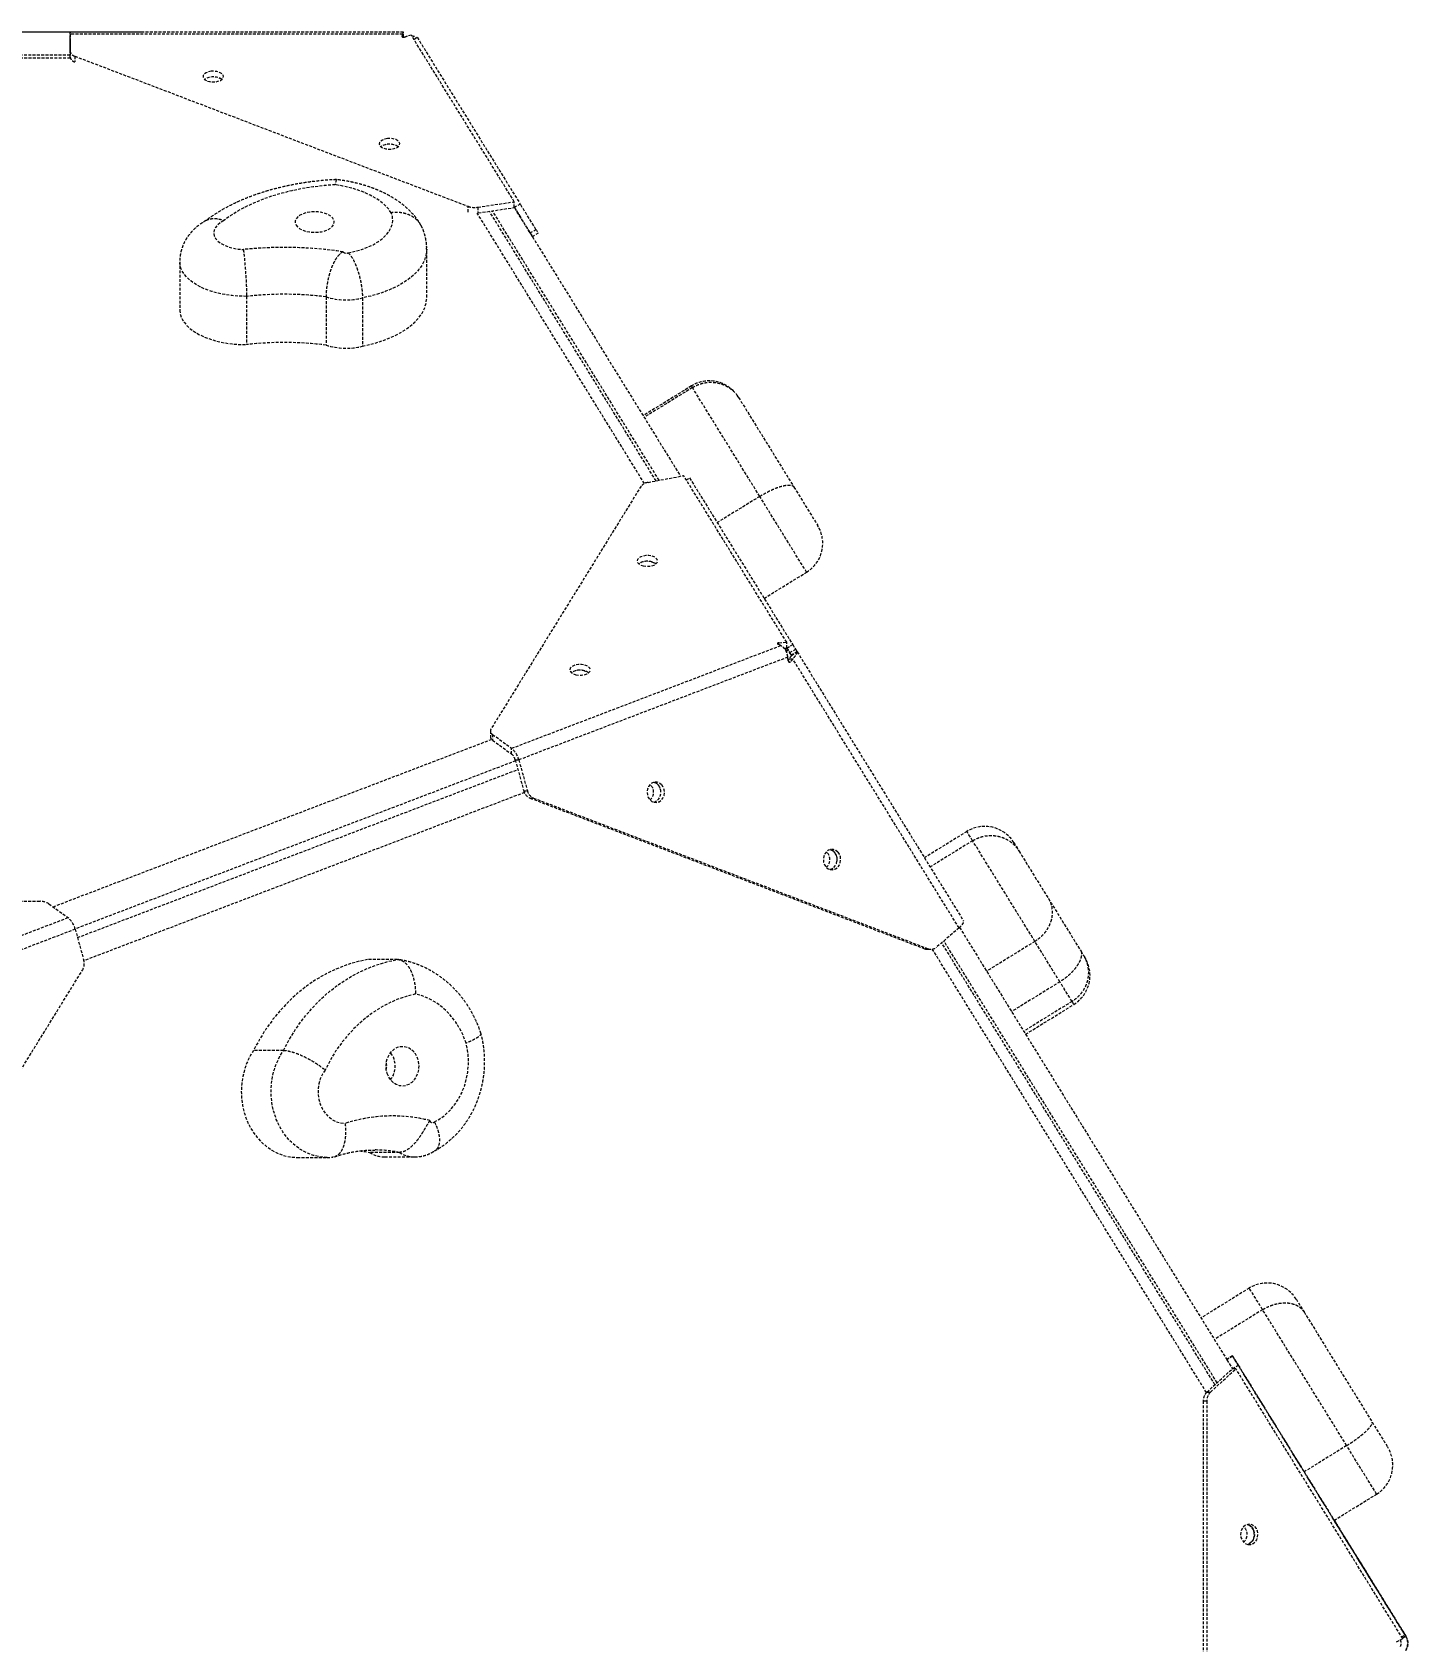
# Model space of a CAD drawing. Header units: millimetres. Extents: x -3160 to 2441, y -2789 to 2239.
# Drawn here: x 248 to 854, y 40 to 750 of the extents above; entities that cross this region are included whole.
import ezdxf

# ---------------------------------------------------------------- set-up
doc = ezdxf.new("R2010")
doc.units = ezdxf.units.MM
doc.linetypes.add('HIDDEN', pattern=[1.905, 1.27, -0.635])
doc.layers.add('DIKOM_ОБЪЕКТ', color=7, linetype='Continuous')
doc.layers.add('DIKOM_РАЗМЕР_ОБЪЕКТА', color=7, linetype='Continuous')
doc.styles.add('style1', font='arialbd.ttf', dxfattribs={"width": 0.8})
doc.dimstyles.new('1-50', dxfattribs={"dimtxt": 300, "dimasz": 200, "dimexe": 100, "dimexo": 0, "dimgap": 100, "dimtad": 1, "dimtxsty": 'style1', "dimcen": 200, "dimclrd": 7, "dimclre": 7, "dimclrt": 7, "dimadec": 1, "dimazin": 2, "dimtfac": 1, "dimtmove": 0, "dimatfit": 2, "dimfxl": 0, "dimlwd": 25, "dimlwe": 18, "dimarcsym": 0})

# ---------------------------------------------------------------- blocks, each defined once
blk = doc.blocks.new('*D0')
at = {"layer": 'Defpoints', "color": 0, "transparency": 16777216}
for p in [(295.78, 749.54), (-958.64, -670.94), (304.91, -670.94)]:
    blk.add_point(p, dxfattribs=at)
at = {"layer": 'DIKOM_РАЗМЕР_ОБЪЕКТА', "color": 7, "lineweight": 18, "transparency": 16777216}
for p, q in [((295.78, 749.54), (-1058.64, 749.54)), ((304.91, -670.94), (-1058.64, -670.94))]:
    blk.add_line(p, q, dxfattribs=at)
at = {"layer": 'DIKOM_РАЗМЕР_ОБЪЕКТА', "color": 7, "lineweight": 25, "transparency": 16777216}
blk.add_line((-958.64, 549.54), (-958.64, -470.94), dxfattribs=at)
at = {"layer": 'DIKOM_РАЗМЕР_ОБЪЕКТА', "color": 7, "transparency": 16777216}
for points in [[(-991.97, 549.54), (-925.3, 549.54), (-958.64, 749.54)], [(-991.97, -470.94), (-925.3, -470.94), (-958.64, -670.94)]]:
    blk.add_solid(points, dxfattribs=at)
at = {"layer": 'DIKOM_РАЗМЕР_ОБЪЕКТА', "color": 7, "transparency": 16777216, "insert": (-1211.81, 39.3), "char_height": 300, "attachment_point": 5, "rotation": 90, "style": 'style1'}
blk.add_mtext('{\\fArial|b0|i0|c204|p34;1420}', dxfattribs=at)

msp = doc.modelspace()

# ---------------------------------------------------------------- linework, layer by layer
at = {"layer": 'DIKOM_ОБЪЕКТ', "color": 7, "linetype": 'HIDDEN', "lineweight": 15}
for p, q in [((411.227, 749.533), (264.343, 749.536)), ((410.898, 748.637), (264.343, 748.639)), ((264.343, 741.099), (264.343, 748.639)), ((264.343, 748.639), (264.343, 746.087)), ((264.343, 748.639), (264.343, 746.087)), ((264.343, 748.639), (264.343, 741.1)), ((264.343, 738.547), (264.343, 746.087)), ((264.343, 746.087), (264.343, 739.45)), ((264.343, 746.087), (264.343, 746.087)), ((410.581, 747.805), (410.898, 748.637)), ((410.581, 747.61), (410.581, 747.805)), ((410.898, 747.384), (410.898, 748.637)), ((411.203, 747.342), (411.203, 749.533)), ((411.631, 747.404), (413.038, 747.82)), ((411.631, 747.404), (411.631, 747.404)), ((414.634, 748.292), (411.632, 747.404)), ((460.051, 674.791), (414.634, 748.292)), ((415.812, 746.386), (417.267, 747.286)), ((417.267, 747.286), (462.684, 673.785)), ((264.414, 738.106), (22.642, 738.106)), ((264.343, 739.45), (22.713, 739.45)), ((264.343, 741.1), (264.343, 739.45)), ((264.343, 738.547), (264.343, 741.099)), ((266.404, 738.972), (439.696, 672.769)), ((266.404, 738.972), (266.404, 736.42)), ((444.015, 672.369), (460.051, 674.791)), ((460.051, 672.239), (460.051, 674.791)), ((439.695, 670.228), (439.696, 672.769)), ((517.399, 550.565), (443.715, 669.788)), ((444.015, 672.369), (444.015, 669.824)), ((444.195, 669.844), (460.051, 672.239)), ((522.524, 551.735), (449.073, 670.581)), ((523.85, 551.988), (450.429, 670.786)), ((460.051, 672.339), (460.132, 672.208)), ((460.051, 672.337), (533.313, 553.796)), ((462.684, 673.785), (460.132, 672.208)), ((467.045, 661.019), (460.132, 672.208)), ((460.87, 671.014), (460.832, 671.073)), ((469.598, 662.596), (462.684, 673.785)), ((467.045, 661.019), (469.598, 662.596)), ((470.609, 660.96), (468.057, 659.383)), ((421.476, 632.676), (421.476, 653.942)), ((312.64, 648.322), (312.64, 627.056)), ((342.074, 633.074), (342.074, 611.808)), ((377.11, 632.853), (377.11, 611.586)), ((393.151, 632.362), (393.151, 611.096)), ((538.108, 593.589), (516.842, 580.446)), ((538.549, 592.876), (517.283, 579.733)), ((558.754, 588.716), (558.234, 589.502)), ((518.988, 551.06), (534.67, 554.055)), ((580.092, 480.575), (534.67, 554.055)), ((515.941, 549.401), (449.75, 442.313)), ((535.848, 552.15), (537.303, 553.049)), ((537.303, 553.049), (582.725, 479.569)), ((568.206, 544.89), (549.495, 533.326)), ((570.138, 499.931), (588.846, 511.494)), ((458.889, 433.857), (577.456, 479.141)), ((577.456, 479.141), (576.269, 479.716)), ((576.67, 480.366), (580.092, 480.575)), ((576.67, 479.522), (576.67, 480.366)), ((578.907, 477.95), (580.092, 478.023)), ((580.092, 478.023), (580.092, 480.575)), ((580.092, 478.123), (580.173, 477.992)), ((580.092, 478.105), (581.899, 475.182)), ((580.173, 477.992), (582.725, 479.569)), ((580.173, 477.992), (581.4, 476.007)), ((581.4, 476.007), (583.952, 477.584)), ((582.05, 474.956), (584.602, 476.533)), ((582.148, 474.797), (584.7, 476.374)), ((582.725, 479.569), (583.952, 477.584)), ((584.602, 476.533), (584.599, 476.536)), ((584.602, 476.533), (584.7, 476.374)), ((584.7, 476.374), (657.971, 357.803)), ((580.61, 474.037), (462.044, 428.753)), ((580.769, 472.434), (580.61, 474.037)), ((581.173, 473.22), (580.745, 472.674)), ((580.893, 472.033), (581.82, 472.033)), ((581.173, 473.22), (582.75, 473.22)), ((582.75, 473.22), (581.82, 472.033)), ((582.05, 474.956), (582.148, 474.797)), ((656.022, 354.649), (582.75, 473.22)), ((449.505, 441.5), (449.505, 438.948)), ((450.46, 439.956), (458.889, 433.857)), ((450.46, 439.956), (450.46, 437.403)), ((256.807, 363.979), (450.025, 437.782)), ((450.46, 437.403), (458.889, 431.305)), ((458.889, 431.305), (458.889, 433.857)), ((460.588, 428.313), (266.545, 354.195)), ((460.466, 428.753), (462.044, 428.753)), ((460.466, 428.753), (464.236, 415.114)), ((462.044, 428.753), (465.813, 415.114)), ((267.597, 350.391), (461.64, 424.508)), ((464.515, 414.336), (270.408, 340.194)), ((464.236, 415.114), (465.813, 415.114)), ((468.544, 411.904), (466.966, 411.904)), ((466.966, 411.904), (640.761, 345.511)), ((468.544, 411.904), (642.338, 345.511)), ((659.496, 397.18), (640.784, 385.616)), ((662.022, 393.093), (643.31, 381.528)), ((599.849, 380.593), (599.275, 380.394)), ((250.946, 366.376), (36.746, 366.381)), ((254.991, 365.293), (263.42, 359.194)), ((144.852, 313.915), (263.42, 359.194)), ((656.263, 354.859), (774.016, 164.33)), ((266.575, 354.09), (148.007, 308.811)), ((266.575, 354.09), (270.343, 340.451)), ((656.022, 354.649), (646.152, 346.221)), ((768.788, 153.272), (648.369, 348.114)), ((769.734, 154.14), (649.339, 348.942)), ((689.451, 348.712), (668.185, 335.569)), ((408.577, 340.751), (395.434, 340.751)), ((640.761, 345.511), (642.338, 345.511)), ((642.075, 345.266), (643.653, 345.266)), ((765.059, 149.841), (644.25, 345.315)), ((162.32, 162.176), (269.739, 335.968)), ((700.457, 330.904), (679.191, 317.761)), ((705.811, 322.241), (684.545, 309.098)), ((685.354, 307.789), (706.62, 320.932)), ((358.313, 300.636), (345.17, 300.636)), ((409.46, 255.704), (396.317, 255.704)), ((364.426, 253.494), (377.569, 253.494)), ((402.981, 253.71), (416.124, 253.71)), ((783.908, 195.877), (762.642, 182.734)), ((789.787, 186.366), (768.52, 173.222)), ((776.494, 166.001), (773.954, 164.431)), ((776.596, 165.836), (774.051, 164.263)), ((774.071, 164.214), (776.467, 160.339)), ((776.596, 165.836), (779.019, 161.916)), ((843.2, 58.095), (776.996, 165.189)), ((765.247, 150.024), (776.436, 160.289)), ((766.824, 150.024), (778.013, 160.289)), ((778.013, 160.289), (776.436, 160.289)), ((776.467, 160.339), (779.019, 161.916)), ((776.467, 160.339), (776.498, 160.289)), ((851.513, 41.384), (778.013, 160.289)), ((779.019, 161.916), (852.519, 43.012)), ((765.247, 150.024), (766.824, 150.024)), ((765.187, 146.082), (763.61, 146.082)), ((763.61, 146.082), (763.618, -68.119)), ((765.187, 146.082), (765.195, -68.119)), ((826.827, 126.434), (808.106, 114.864)), ((821.315, 93.496), (840.034, 105.064)), ((821.319, 93.498), (843.2, 58.095)), ((852.526, 43.023), (821.324, 93.501)), ((845.327, 54.654), (852.867, 42.456)), ((851.063, 42.112), (852.519, 43.012)), ((852.519, 43.012), (851.631, 44.448)), ((852.033, 43.799), (852.865, 42.453)), ((852.033, 43.799), (852.033, 43.799)), ((852.871, 42.464), (852.039, 43.81)), ((848.849, 39.948), (851.513, 41.384)), ((851.409, 41.553), (852.865, 42.453)), ((852.865, 42.453), (852.867, 42.456))]:
    msp.add_line(p, q, dxfattribs=at)
at = {"layer": 'DIKOM_ОБЪЕКТ', "color": 7, "linetype": 'HIDDEN', "lineweight": 15, "flags": 128}
for points in [[(264.343, 748.639), (264.343, 749.026), (264.343, 749.307), (264.343, 749.478), (264.343, 749.536), (264.343, 749.478), (264.343, 749.307), (264.343, 749.026), (264.343, 748.639)], [(264.343, 746.087), (264.343, 746.281), (264.343, 746.421), (264.343, 746.507), (264.343, 746.536), (264.343, 746.507), (264.343, 746.421), (264.343, 746.281), (264.343, 746.087)], [(326.515, 732.287), (325.308, 732.062), (324.27, 731.667), (323.487, 731.135), (323.02, 730.507), (322.908, 729.836), (323.16, 729.176), (323.756, 728.58), (324.647, 728.096), (325.761, 727.764), (327.008, 727.61), (328.287, 727.648), (329.494, 727.873), (330.532, 728.268), (331.316, 728.8), (331.783, 729.428), (331.894, 730.098), (331.642, 730.759), (331.046, 731.355), (330.155, 731.839), (329.041, 732.171), (327.794, 732.324), (326.515, 732.287)], [(404.18, 702.616), (402.973, 702.391), (401.936, 701.996), (401.152, 701.464), (400.685, 700.836), (400.573, 700.165), (400.826, 699.505), (401.422, 698.909), (402.313, 698.425), (403.427, 698.093), (404.674, 697.939), (405.953, 697.977), (407.16, 698.202), (408.197, 698.597), (408.981, 699.129), (409.448, 699.757), (409.56, 700.427), (409.307, 701.088), (408.712, 701.684), (407.821, 702.168), (406.706, 702.5), (405.459, 702.654), (404.18, 702.616)], [(381.158, 682.276), (376.255, 681.894), (371.418, 681.324), (366.673, 680.57), (362.046, 679.635), (357.562, 678.525), (353.244, 677.245), (349.116, 675.802), (345.2, 674.205), (341.516, 672.461), (338.086, 670.58), (334.926, 668.572), (332.054, 666.448)], [(405.821, 669.919), (404.571, 671.667), (402.996, 673.34), (401.11, 674.923), (398.934, 676.398), (396.489, 677.752), (393.799, 678.971), (390.891, 680.043), (387.794, 680.957), (384.538, 681.704), (381.158, 682.276)], [(363.87, 664.514), (364.545, 663.668), (365.53, 662.91), (366.785, 662.272), (368.259, 661.78), (369.891, 661.455), (371.614, 661.308), (373.358, 661.347), (375.051, 661.569), (376.625, 661.966), (378.014, 662.522), (379.162, 663.213), (380.022, 664.012), (380.558, 664.885), (380.749, 665.797), (380.587, 666.711), (380.079, 667.589), (379.245, 668.395), (378.119, 669.096), (376.748, 669.664), (375.187, 670.075), (373.501, 670.313), (371.759, 670.367), (370.031, 670.235), (368.389, 669.924), (366.9, 669.445), (365.625, 668.818), (364.616, 668.07), (363.914, 667.229), (363.548, 666.332), (363.533, 665.415), (363.87, 664.514)], [(386.87, 652.314), (389.872, 652.95), (392.72, 653.76), (395.377, 654.731), (397.812, 655.853), (399.992, 657.111), (401.891, 658.489), (403.485, 659.97), (404.755, 661.536), (405.683, 663.166), (406.259, 664.841), (406.475, 666.539), (406.328, 668.239), (405.821, 669.919)], [(332.054, 666.448), (330.502, 665.543), (329.256, 664.516), (328.348, 663.394), (327.805, 662.21), (327.641, 660.994), (327.86, 659.781), (328.457, 658.604), (329.414, 657.494), (330.707, 656.483), (332.299, 655.598), (334.148, 654.863), (336.201, 654.298), (338.404, 653.918), (340.695, 653.735)], [(468.057, 659.383), (468.04, 659.41), (467.989, 659.492), (467.906, 659.627), (467.79, 659.814), (467.645, 660.05), (467.47, 660.332), (467.27, 660.656), (467.045, 661.019)], [(469.598, 662.596), (469.822, 662.233), (470.022, 661.909), (470.197, 661.627), (470.342, 661.391), (470.458, 661.204), (470.541, 661.069), (470.592, 660.987), (470.609, 660.96)], [(421.476, 653.948), (421.442, 653.029), (421.109, 650.963), (420.425, 648.92), (419.394, 646.918), (418.026, 644.973), (416.331, 643.1), (414.324, 641.315), (412.019, 639.631), (409.437, 638.063), (406.597, 636.624), (403.523, 635.324), (400.24, 634.174), (396.773, 633.185), (393.151, 632.362)], [(342.074, 633.074), (338.856, 633.143), (335.672, 633.4), (332.562, 633.84), (329.564, 634.459), (326.714, 635.248), (324.049, 636.199), (321.601, 637.3), (319.4, 638.536), (317.474, 639.893), (315.845, 641.354), (314.535, 642.901), (313.559, 644.514), (312.929, 646.175), (312.653, 647.862), (312.64, 648.31)], [(393.151, 611.096), (396.773, 611.918), (400.24, 612.908), (403.523, 614.058), (406.597, 615.358), (409.437, 616.797), (412.019, 618.365), (414.324, 620.048), (416.331, 621.834), (418.026, 623.707), (419.394, 625.652), (420.425, 627.654), (421.109, 629.696), (421.442, 631.763), (421.476, 632.676)], [(312.64, 627.056), (312.653, 626.596), (312.929, 624.909), (313.559, 623.248), (314.535, 621.634), (315.845, 620.088), (317.474, 618.627), (319.4, 617.27), (321.601, 616.033), (324.049, 614.933), (326.714, 613.982), (329.564, 613.192), (332.562, 612.574), (335.672, 612.133), (338.856, 611.877), (342.074, 611.808)], [(538.549, 592.876), (538.224, 593.403), (538.109, 593.589), (538.108, 593.589)], [(568.206, 544.89), (565.312, 549.573), (562.474, 554.164), (559.708, 558.641), (557.024, 562.983), (554.437, 567.169), (551.959, 571.179), (549.6, 574.996), (547.373, 578.599), (545.288, 581.974), (543.354, 585.102), (541.581, 587.971), (539.977, 590.567), (538.549, 592.876)], [(558.754, 588.716), (558.76, 588.706), (558.899, 588.481)], [(558.899, 588.481), (560.224, 586.337), (561.71, 583.933), (563.348, 581.282), (565.13, 578.399), (567.047, 575.298), (569.088, 571.996), (571.241, 568.511), (573.497, 564.862), (575.842, 561.067), (578.264, 557.149), (580.749, 553.127), (583.286, 549.023)], [(583.286, 549.023), (584.431, 547.169), (585.63, 545.23), (586.848, 543.259), (588.053, 541.309), (589.211, 539.435), (590.292, 537.687), (591.264, 536.114), (592.102, 534.757), (592.783, 533.656), (593.288, 532.839), (593.603, 532.329), (593.72, 532.14), (593.72, 532.139)], [(588.846, 511.494), (588.832, 511.517), (588.665, 511.788), (588.312, 512.359), (587.777, 513.224), (587.068, 514.372), (586.192, 515.788), (585.161, 517.456), (583.988, 519.355), (582.687, 521.461), (581.273, 523.748), (579.765, 526.188), (578.18, 528.752), (576.54, 531.406), (574.863, 534.12), (573.17, 536.859), (571.483, 539.589), (569.821, 542.277), (568.206, 544.89)], [(516.821, 514.287), (518.049, 514.097), (519.33, 514.095), (520.56, 514.284), (521.639, 514.647), (522.479, 515.155), (523.013, 515.767), (523.198, 516.433), (523.018, 517.1), (522.488, 517.713), (521.651, 518.222), (520.574, 518.587), (519.346, 518.778), (518.065, 518.779), (516.836, 518.591), (515.757, 518.228), (514.916, 517.72), (514.382, 517.108), (514.198, 516.441), (514.378, 515.775), (514.908, 515.162), (515.745, 514.652), (516.821, 514.287)], [(520.574, 516.035), (521.651, 515.67), (522.48, 515.167)], [(487.156, 466.292), (488.384, 466.102), (489.665, 466.1), (490.895, 466.289), (491.973, 466.652), (492.814, 467.16), (493.348, 467.772), (493.532, 468.438), (493.352, 469.105), (492.822, 469.718), (491.985, 470.228), (490.909, 470.593), (489.681, 470.783), (488.4, 470.784), (487.17, 470.596), (486.092, 470.233), (485.251, 469.725), (484.717, 469.113), (484.533, 468.447), (484.713, 467.78), (485.243, 467.167), (486.08, 466.657), (487.156, 466.292)], [(490.909, 468.04), (491.985, 467.675), (492.82, 467.168)], [(524.986, 417.775), (524.087, 418.5), (523.052, 418.898), (521.963, 418.937), (520.909, 418.613), (519.975, 417.954), (519.236, 417.012), (518.754, 415.863), (518.566, 414.602), (518.688, 413.329), (519.111, 412.148), (519.799, 411.155), (520.697, 410.43), (521.733, 410.032), (522.822, 409.994), (523.876, 410.317), (524.81, 410.976), (525.548, 411.919), (526.031, 413.067), (526.219, 414.329), (526.096, 415.601), (525.674, 416.782), (524.986, 417.775)], [(521.593, 410.064), (521.998, 410.191), (522.976, 410.756), (523.778, 411.622), (524.341, 412.719), (524.618, 413.958), (524.587, 415.238), (524.25, 416.456), (523.635, 417.513), (522.792, 418.324), (521.788, 418.823), (521.615, 418.871)], [(521.603, 418.869), (522.51, 418.5), (523.409, 417.775)], [(662.022, 393.093), (661.116, 394.558), (660.408, 395.705), (659.9, 396.526), (659.596, 397.019), (659.496, 397.18)], [(689.451, 348.712), (688.4, 350.412), (687.209, 352.339), (685.892, 354.47), (684.465, 356.78), (682.946, 359.238), (681.353, 361.815), (679.706, 364.48), (678.026, 367.198), (676.333, 369.938), (674.648, 372.665), (672.991, 375.345), (671.384, 377.945), (669.846, 380.434), (668.396, 382.78), (667.052, 384.955), (665.83, 386.932), (664.746, 388.686), (663.812, 390.197), (663.041, 391.444), (662.442, 392.413), (662.022, 393.093)], [(680.142, 392.307), (680.224, 392.173), (680.497, 391.732), (680.959, 390.985), (681.607, 389.936), (682.438, 388.592)], [(602.65, 388.105), (601.752, 388.83), (600.716, 389.228), (599.627, 389.267), (598.573, 388.944), (597.639, 388.284), (596.901, 387.342), (596.418, 386.194), (596.231, 384.932), (596.353, 383.659), (596.775, 382.479), (597.464, 381.486), (598.362, 380.761), (599.397, 380.363), (600.487, 380.324), (601.541, 380.647), (602.475, 381.307), (603.213, 382.249), (603.695, 383.397), (603.883, 384.659), (603.761, 385.932), (603.338, 387.112), (602.65, 388.105)], [(599.242, 380.399), (599.665, 380.529), (600.642, 381.094), (601.445, 381.96), (602.008, 383.057), (602.285, 384.296), (602.254, 385.576), (601.917, 386.794), (601.302, 387.852), (600.458, 388.663), (599.455, 389.161), (599.297, 389.206)], [(599.26, 389.201), (600.175, 388.83), (601.073, 388.105)], [(682.438, 388.592), (682.69, 388.183), (683.136, 387.462), (683.763, 386.448), (684.553, 385.169), (685.486, 383.66), (686.535, 381.963), (687.672, 380.123), (688.865, 378.192), (690.083, 376.221), (691.291, 374.266), (692.457, 372.38), (693.549, 370.613), (694.536, 369.016), (695.392, 367.631)], [(695.392, 367.631), (696.699, 365.515), (698.158, 363.155), (699.764, 360.557), (701.51, 357.732), (703.391, 354.688), (705.401, 351.437), (707.531, 347.989), (709.776, 344.357)], [(656.022, 354.649), (656.561, 355.135), (657.03, 355.613), (657.419, 356.071), (657.722, 356.503), (657.931, 356.899), (658.044, 357.252), (658.057, 357.555), (657.971, 357.803)], [(700.457, 330.904), (698.734, 333.693), (697.1, 336.336), (695.561, 338.826), (694.122, 341.154), (692.788, 343.313), (691.562, 345.296), (690.448, 347.098), (689.451, 348.712)], [(395.434, 340.751), (390.684, 339.711), (386.006, 338.29), (381.423, 336.494), (376.955, 334.333), (372.624, 331.817), (368.45, 328.957), (364.452, 325.767), (360.651, 322.262), (357.063, 318.458), (353.706, 314.374), (350.595, 310.028), (347.745, 305.442), (345.17, 300.636)], [(358.313, 300.636), (360.888, 305.442), (363.738, 310.028), (366.849, 314.374), (370.206, 318.458), (373.794, 322.262), (377.596, 325.767), (381.593, 328.957), (385.767, 331.817), (390.098, 334.333), (394.566, 336.494), (399.15, 338.29), (403.827, 339.711), (408.577, 340.751)], [(709.776, 344.357), (709.957, 344.064), (710.148, 343.756), (710.334, 343.454), (710.503, 343.18), (710.644, 342.953), (710.747, 342.787), (710.804, 342.695), (710.814, 342.677)], [(710.811, 342.682), (711.224, 342.015), (711.449, 341.65), (711.494, 341.578)], [(705.811, 322.241), (705.551, 322.662), (705.156, 323.301), (704.633, 324.147), (703.99, 325.187), (703.238, 326.404), (702.389, 327.778), (701.457, 329.286), (700.457, 330.904)], [(416.51, 325.553), (412.395, 324.475), (408.357, 323.046), (404.42, 321.273), (400.603, 319.167), (396.927, 316.738), (393.413, 313.999), (390.079, 310.965), (386.942, 307.652), (384.02, 304.078), (381.328, 300.263), (378.881, 296.226), (376.692, 291.99)], [(438.875, 303.886), (437.611, 307.111), (436.079, 310.173), (434.295, 313.039), (432.277, 315.682), (430.045, 318.075), (427.62, 320.193), (425.028, 322.017), (422.294, 323.528), (419.445, 324.711), (416.51, 325.553)], [(706.62, 320.932), (706.535, 321.069), (706.265, 321.507), (705.811, 322.241)], [(345.17, 300.636), (343.578, 298.015), (342.243, 295.202), (341.182, 292.232), (340.407, 289.143), (339.929, 285.971), (339.753, 282.757), (339.881, 279.54), (340.311, 276.359), (341.039, 273.254), (342.055, 270.263), (343.347, 267.423), (344.899, 264.768), (346.692, 262.332), (348.703, 260.145), (350.908, 258.234), (353.28, 256.622), (355.789, 255.329), (358.405, 254.371), (361.095, 253.759), (363.826, 253.502), (364.426, 253.494)], [(377.553, 253.494), (376.97, 253.502), (374.238, 253.759), (371.548, 254.371), (368.933, 255.329), (366.423, 256.622), (364.051, 258.234), (361.846, 260.145), (359.835, 262.332), (358.042, 264.768), (356.49, 267.423), (355.198, 270.263), (354.182, 273.254), (353.454, 276.359), (353.024, 279.54), (352.896, 282.757), (353.072, 285.971), (353.551, 289.143), (354.325, 292.232), (355.387, 295.202), (356.721, 298.015), (358.313, 300.636)], [(403.912, 290.611), (404.583, 289.054), (405.507, 287.688), (406.646, 286.568), (407.953, 285.741), (409.376, 285.24), (410.855, 285.086), (412.33, 285.285), (413.741, 285.829), (415.03, 286.696), (416.143, 287.85), (417.037, 289.244), (417.674, 290.821), (418.027, 292.516), (418.083, 294.261), (417.839, 295.982), (417.306, 297.611), (416.504, 299.08), (415.467, 300.33), (414.237, 301.308), (412.865, 301.976), (411.407, 302.305), (409.923, 302.282), (408.472, 301.909), (407.115, 301.2), (405.908, 300.184), (404.899, 298.904), (404.13, 297.41), (403.632, 295.766), (403.426, 294.037), (403.521, 292.295), (403.912, 290.611)], [(424.847, 269.12), (427.319, 270.545), (429.641, 272.285), (431.783, 274.319), (433.718, 276.623), (435.421, 279.166), (436.872, 281.917), (438.052, 284.842), (438.947, 287.903), (439.544, 291.063), (439.838, 294.282), (439.823, 297.519), (439.501, 300.734), (438.875, 303.886)], [(376.692, 291.99), (375.481, 290.161), (374.543, 288.122), (373.903, 285.93), (373.58, 283.644), (373.583, 281.326), (373.91, 279.04), (374.553, 276.849), (375.495, 274.813), (376.71, 272.988), (378.164, 271.423), (379.818, 270.161), (381.626, 269.237), (383.539, 268.676), (385.504, 268.494)], [(391.841, 256.395), (392.595, 256.304), (396.317, 255.704)], [(789.787, 186.366), (788.383, 188.637), (787.155, 190.624), (786.113, 192.31), (785.265, 193.682), (784.618, 194.728), (784.177, 195.442), (783.946, 195.816), (783.908, 195.877)], [(826.827, 126.434), (823.932, 131.118), (820.993, 135.872), (818.026, 140.674), (815.042, 145.501), (812.057, 150.331), (809.085, 155.14), (806.14, 159.906), (803.235, 164.606), (800.384, 169.219), (797.601, 173.722), (794.898, 178.095), (792.289, 182.316), (789.787, 186.366)], [(804.554, 191.003), (804.558, 190.997), (804.69, 190.784), (805.006, 190.271), (805.505, 189.464), (806.181, 188.37), (807.027, 187.001), (808.036, 185.37)], [(808.036, 185.37), (810.268, 181.757), (812.593, 177.995), (814.998, 174.104), (817.47, 170.104), (819.996, 166.017), (822.562, 161.866), (825.154, 157.671), (827.759, 153.456), (830.363, 149.244), (832.951, 145.056), (835.509, 140.916), (838.025, 136.846)], [(776.996, 165.189), (776.835, 165.45), (776.703, 165.663), (776.602, 165.826), (776.534, 165.937), (776.499, 165.993), (776.498, 165.995), (776.53, 165.942), (776.596, 165.836)], [(838.025, 136.846), (839.23, 134.896), (840.389, 133.021), (841.47, 131.272), (842.444, 129.696), (843.283, 128.338), (843.965, 127.234), (844.472, 126.415), (844.788, 125.903), (844.907, 125.711), (844.907, 125.71)], [(806.844, 116.904), (806.618, 117.269), (806.224, 117.908), (805.691, 118.769), (805.064, 119.784), (804.393, 120.869), (803.733, 121.937), (803.136, 122.902), (802.653, 123.684), (802.32, 124.222), (802.167, 124.47), (802.204, 124.41), (802.429, 124.045), (802.824, 123.407), (803.357, 122.545), (803.984, 121.53), (804.655, 120.445), (805.315, 119.377), (805.911, 118.412), (806.395, 117.63), (806.727, 117.092), (806.881, 116.844), (806.844, 116.904)], [(840.034, 105.064), (839.952, 105.196), (839.685, 105.629), (839.233, 106.36), (838.603, 107.379), (837.803, 108.673), (836.843, 110.228), (835.733, 112.022), (834.489, 114.036), (833.125, 116.243), (831.658, 118.616), (830.107, 121.126), (828.49, 123.743), (826.827, 126.434)], [(783.462, 82.825), (784.551, 82.859), (785.588, 83.253), (786.488, 83.974), (787.18, 84.964), (787.605, 86.143), (787.732, 87.415), (787.548, 88.678), (787.069, 89.828), (786.333, 90.773), (785.401, 91.437), (784.348, 91.764), (783.259, 91.73), (782.222, 91.336), (781.321, 90.615), (780.63, 89.625), (780.204, 88.446), (780.078, 87.174), (780.262, 85.911), (780.741, 84.761), (781.476, 83.816), (782.409, 83.153), (783.462, 82.825)], [(783.116, 91.698), (783.824, 91.437), (784.756, 90.773), (785.492, 89.828), (785.971, 88.678), (786.155, 87.415), (786.029, 86.143), (785.603, 84.964), (784.911, 83.974), (784.011, 83.253), (783.116, 82.891)], [(783.125, 82.889), (783.528, 83.015), (784.506, 83.58), (785.309, 84.446), (785.871, 85.543), (786.148, 86.782), (786.117, 88.062), (785.78, 89.28), (785.165, 90.338), (784.322, 91.148), (783.318, 91.647), (783.125, 91.7)], [(836.515, 68.907), (836.289, 69.272), (835.894, 69.91), (835.362, 70.772), (834.735, 71.787), (834.064, 72.872), (833.404, 73.94), (832.807, 74.905), (832.324, 75.687), (831.991, 76.225), (831.838, 76.473), (831.875, 76.413), (832.1, 76.048), (832.495, 75.409), (833.028, 74.548), (833.655, 73.533), (834.326, 72.448), (834.986, 71.38), (835.582, 70.415), (836.066, 69.633), (836.398, 69.095), (836.552, 68.847), (836.515, 68.907)], [(835.357, 70.788), (835.891, 69.924), (836.288, 69.282), (836.516, 68.914), (836.555, 68.85), (836.404, 69.095), (836.074, 69.629), (835.592, 70.409), (834.997, 71.372), (834.337, 72.439), (833.666, 73.525), (833.038, 74.541), (832.504, 75.405), (832.107, 76.047), (831.88, 76.415), (831.84, 76.479), (831.991, 76.234), (832.321, 75.7), (832.803, 74.92), (833.398, 73.957), (834.058, 72.889), (834.729, 71.804), (835.357, 70.788)], [(845.327, 54.654), (845.018, 55.154), (844.713, 55.647), (844.417, 56.126), (844.133, 56.585), (843.866, 57.017), (843.619, 57.416), (843.396, 57.777), (843.2, 58.095)]]:
    msp.add_lwpolyline(points, dxfattribs=at)
at = {"layer": 'DIKOM_ОБЪЕКТ', "color": 7, "linetype": 'HIDDEN', "lineweight": 15}
for centre, radius, start, end in [((266.977, 741.59), 2.679, 190.54889, 257.650311), ((266.977, 739.038), 2.679, 190.549226, 257.649975), ((327.401, 723.003), 6.839, 56.318561, 123.678737), ((327.401, 722.988), 6.848, 56.397202, 123.600094), ((405.07, 693.344), 6.834, 56.264646, 123.766833), ((405.067, 693.313), 6.852, 56.480106, 123.564095), ((442.643, 681.071), 8.81, 250.456976, 278.963733), ((358.639, 478.714), 175.939, 81.514247, 95.85358), ((385.996, 653.949), 1.855, 221.226998, 298.139209), ((358.66, 485.747), 148.258, 82.851339, 96.423474), ((385.994, 660.846), 29.369, 252.392484, 284.105195), ((358.66, 464.481), 148.258, 82.851339, 96.423474), ((385.994, 639.58), 29.369, 252.392843, 284.105261), ((545.994, 580.83), 15, 45.068561, 121.717474), ((519.483, 546.521), 4.566, 96.216163, 140.882056), ((580.961, 524.253), 15, 301.717474, 31.717474), ((518.698, 509.463), 6.843, 56.379188, 123.625319), ((518.662, 509.631), 6.684, 73.373528, 124.138642), ((576.634, 471.871), 6.22, 32.165799, 63.314818), ((488.997, 461.634), 6.686, 73.383099, 124.152075), ((489.037, 461.459), 6.846, 56.455694, 123.593023), ((451.245, 441.478), 1.712, 150.811122, 242.723301), ((451.465, 439.092), 1.965, 184.192019, 239.250272), ((452.661, 426.481), 9.654, 13.612646, 49.822387), ((455.775, 427.617), 4.827, 13.611978, 49.823838), ((468.793, 416.224), 4.69, 193.685387, 247.08249), ((470.37, 416.224), 4.69, 193.685387, 247.08249), ((517.133, 414.355), 4.301, 309.923702, 1.534278), ((517.131, 414.585), 4.303, 358.470471, 49.962858), ((519.763, 414.534), 4.878, 1.791081, 41.63814), ((667.382, 384.421), 15, 31.717474, 121.717474), ((594.8, 384.693), 4.3, 309.818576, 1.539058), ((594.798, 384.924), 4.303, 358.472211, 49.904137), ((597.31, 384.809), 5.003, 351.141574, 41.220474), ((251.204, 359.247), 7.135, 57.938845, 92.07035), ((257.192, 351.819), 9.654, 13.609985, 49.822206), ((642.08, 348.94), 3.674, 248.968772, 269.935166), ((643.658, 349.021), 3.75, 249.391475, 311.696975), ((698.734, 333.692), 15, 301.717474, 31.717474), ((264.835, 338.911), 5.72, 329.027822, 15.62066), ((397.958, 293.712), 9.651, 321.416447, 38.583553), ((398.95, 293.712), 4.89, 340.359321, 19.640679), ((406.38, 203.445), 68.317, 76.029454, 107.792603), ((423.993, 269.855), 1.126, 185.839764, 319.257895), ((403.042, 266.043), 12.333, 236.957201, 269.718326), ((398.493, 199.496), 57.269, 78.958774, 89.922228), ((416.186, 266.044), 12.334, 236.958088, 269.635552), ((791.794, 183.117), 15, 31.717474, 121.717474), ((768.961, 146.171), 5.352, 133.952463, 180.954896), ((770.538, 146.171), 5.352, 133.952463, 180.954896), ((832.148, 117.824), 15, 301.717474, 31.717474), ((778.488, 87.295), 4.502, 310.579084, 49.419918), ((847.763, 39.302), 6, 328.282526, 31.721733)]:
    msp.add_arc(centre, radius, start, end, dxfattribs=at)
for centre, major_axis, ratio, start_param, end_param in [((411.383, 747.805), (0.819, 0.141), 0.5393291, 2.8316281, 4.9260232), ((411.383, 747.806), (0.819, 0.141), 0.5392546, 4.394289, 4.9260006), ((576.918, 479.964), (0.927, -0.067), 0.4311021, 1.8729865, 3.9673816), ((581.648, 475.605), (-0.405, 0.656), 0.0001041, 0.9118027, 3.0061978), ((584.198, 477.186), (-0.405, 0.656), 0.0001042, 0.9116985, 3.0060936), ((584.2, 477.182), (-0.405, 0.656), 0.0001041, 0.9118027, 3.0061978), ((581.419, 472.682), (0.17, 0.92), 0.6884804, 1.9680499, 4.062445), ((852.033, 43.799), (-0.464, 0.75), 0.000022, 4.7124, 6.8067951)]:
    msp.add_ellipse(centre, major_axis=major_axis, ratio=ratio, start_param=start_param, end_param=end_param, dxfattribs=at)
for points, knots in [([(410.898, 748.637), (410.986, 748.916), (411.146, 749.428), (411.186, 749.5), (411.203, 749.533)], [0, 0, 0, 0, 0.5463805, 1, 1, 1, 1]), ([(414.843, 747.955), (415.22, 747.904), (416.002, 747.798), (416.656, 747.35), (416.995, 747.117)], [0, 0, 0, 0, 0.4820529, 1, 1, 1, 1]), ([(381.728, 684.561), (381.303, 684.542), (379.189, 684.446), (375.405, 684.148), (370.406, 683.595), (365.469, 682.858), (360.608, 681.944), (355.841, 680.852), (351.183, 679.582), (346.648, 678.135), (342.252, 676.509), (338.013, 674.704), (333.943, 672.72), (330.072, 670.551), (326.706, 668.426), (324.735, 666.949), (323.898, 666.321)], [0, 0, 0, 0, 0.0190294, 0.0946832, 0.1704319, 0.246319, 0.3223911, 0.3986941, 0.4752736, 0.5521718, 0.6294239, 0.707051, 0.7850509, 0.8633811, 0.941941, 1, 1, 1, 1]), ([(381.728, 684.552), (381.683, 684.522), (381.587, 684.459), (381.398, 683.765), (381.248, 682.902), (381.159, 682.283), (381.158, 682.276)], [0, 0, 0, 0, 0.2724766, 0.5783001, 0.9951759, 1, 1, 1, 1]), ([(418.918, 664.461), (418.603, 664.987), (417.785, 666.354), (416.216, 668.43), (414.188, 670.682), (411.878, 672.812), (409.291, 674.819), (406.435, 676.684), (403.33, 678.39), (400.01, 679.918), (396.513, 681.256), (392.876, 682.398), (389.128, 683.338), (385.414, 684.074), (382.921, 684.406), (381.738, 684.564)], [0, 0, 0, 0, 0.0451105, 0.117274, 0.191084, 0.2673504, 0.3461067, 0.4270824, 0.5096996, 0.5932303, 0.6769055, 0.7602652, 0.8431387, 0.9255021, 1, 1, 1, 1]), ([(324.285, 666.548), (324.286, 666.548), (324.735, 666.866), (325.846, 667.215), (327.576, 667.48), (329.654, 667.306), (331.176, 666.835), (332.041, 666.454), (332.054, 666.448)], [0, 0, 0, 0, 0.0002441, 0.2301395, 0.4606157, 0.6910927, 0.995379, 1, 1, 1, 1]), ([(419.413, 663.477), (419.138, 664.033), (418.55, 665.22), (417.209, 666.754), (415.524, 668.094), (413.57, 669.109), (411.38, 669.794), (408.821, 670.148), (406.918, 670.072), (405.846, 669.923), (405.821, 669.919)], [0, 0, 0, 0, 0.1238313, 0.2641506, 0.4005419, 0.5408853, 0.6773464, 0.8177611, 0.995675, 1, 1, 1, 1]), ([(324.288, 666.543), (324.215, 666.505), (323.337, 666.052), (321.791, 665.038), (319.74, 663.448), (317.944, 661.692), (316.396, 659.803), (315.101, 657.789), (314.069, 655.668), (313.27, 653.384), (312.792, 650.971), (312.592, 649.232), (312.646, 648.349), (312.649, 648.297)], [0, 0, 0, 0, 0.01085, 0.1299713, 0.2448098, 0.3556145, 0.4630981, 0.568058, 0.6712044, 0.7731196, 0.884361, 0.9930998, 1, 1, 1, 1]), ([(421.437, 653.953), (421.445, 654.37), (421.472, 655.681), (421.181, 657.873), (420.584, 660.477), (419.937, 662.334), (419.5, 663.312), (419.424, 663.483)], [0, 0, 0, 0, 0.1268412, 0.3996697, 0.6709498, 0.9426398, 1, 1, 1, 1]), ([(340.695, 653.735), (340.696, 653.727), (340.767, 653.127), (340.911, 651.887), (341.135, 649.742), (341.341, 647.57), (341.54, 645.21), (341.721, 642.737), (341.872, 640.211), (341.986, 637.71), (342.059, 635.284), (342.069, 633.811), (342.074, 633.074)], [0, 0, 0, 0, 0.002045, 0.1451542, 0.2524594, 0.3597623, 0.4666, 0.5734366, 0.6800741, 0.7867082, 0.8933557, 1, 1, 1, 1]), ([(384.601, 652.727), (384.594, 652.724), (384.107, 652.49), (383.26, 651.888), (382.129, 650.634), (381.017, 648.987), (379.994, 646.941), (379.117, 644.689), (378.394, 642.31), (377.825, 639.862), (377.415, 637.422), (377.159, 635.04), (377.126, 633.582), (377.11, 632.853)], [0, 0, 0, 0, 0.0010797, 0.0825361, 0.1644328, 0.269786, 0.3751541, 0.479573, 0.5839851, 0.6879823, 0.7919731, 0.8959876, 1, 1, 1, 1]), ([(386.87, 652.314), (386.877, 652.308), (387.439, 651.794), (388.287, 650.674), (389.413, 648.678), (390.333, 646.619), (391.16, 644.338), (391.858, 641.943), (392.427, 639.458), (392.837, 637.003), (393.101, 634.584), (393.135, 633.11), (393.151, 632.362)], [0, 0, 0, 0, 0.0016815, 0.1432327, 0.2488643, 0.357558, 0.463117, 0.5717354, 0.677272, 0.7858668, 0.8914035, 1, 1, 1, 1]), ([(538.549, 592.876), (539.271, 593.278), (540.735, 594.092), (543.124, 594.845), (545.602, 595.23), (548.074, 595.201), (550.511, 594.765), (552.811, 593.939), (554.947, 592.728), (557.07, 590.984), (558.299, 589.45), (558.892, 588.492), (558.899, 588.481)], [0, 0, 0, 0, 0.1043123, 0.2116566, 0.3159659, 0.4232788, 0.5279868, 0.6356777, 0.7413937, 0.8501011, 0.9982859, 1, 1, 1, 1]), ([(568.206, 544.89), (568.928, 545.322), (570.372, 546.187), (572.557, 547.318), (574.677, 548.282), (576.681, 549.048), (578.507, 549.587), (580.114, 549.891), (581.448, 549.938), (582.593, 549.713), (583.099, 549.323), (583.283, 549.027), (583.286, 549.023)], [0, 0, 0, 0, 0.106914, 0.2138274, 0.3207381, 0.4276482, 0.5346536, 0.6416611, 0.7489357, 0.8562151, 0.9978485, 1, 1, 1, 1]), ([(580.61, 474.037), (580.493, 474.637), (580.279, 475.735), (579.593, 477.175), (578.655, 478.374), (577.876, 478.873), (577.456, 479.141)], [0, 0, 0, 0, 0.27319125, 0.50001462, 0.73040633, 1, 1, 1, 1]), ([(584.7, 476.374), (584.711, 476.257), (584.733, 476.042), (584.327, 475.357), (583.719, 474.418), (583.09, 473.64), (582.75, 473.22)], [0, 0, 0, 0, 0.2732005, 0.5000203, 0.7304096, 1, 1, 1, 1]), ([(582.148, 474.797), (582.133, 474.773), (582.106, 474.73), (581.879, 474.424), (581.591, 473.912), (581.32, 473.464), (581.173, 473.22)], [0, 0, 0, 0, 0.275444, 0.499912, 0.7277741, 1, 1, 1, 1]), ([(662.022, 393.093), (662.759, 393.5), (664.233, 394.316), (666.653, 395.069), (669.142, 395.435), (671.649, 395.387), (674.098, 394.918), (676.425, 394.056), (678.56, 392.807), (680.65, 391.053), (681.851, 389.538), (682.429, 388.606), (682.438, 388.592)], [0, 0, 0, 0, 0.1069128, 0.2138267, 0.320737, 0.4276471, 0.5346529, 0.6416596, 0.7489361, 0.8562153, 0.9978479, 1, 1, 1, 1]), ([(695.392, 367.631), (695.399, 367.619), (695.905, 366.798), (696.601, 365.238), (697.076, 362.826), (697.109, 360.563), (696.728, 358.272), (695.96, 356.023), (694.811, 353.878), (693.322, 351.903), (691.537, 350.13), (690.146, 349.185), (689.451, 348.712)], [0, 0, 0, 0, 0.0020432, 0.1451537, 0.2524596, 0.3597639, 0.4666018, 0.573437, 0.6800748, 0.78671, 0.8933548, 1, 1, 1, 1]), ([(408.577, 340.751), (409.011, 340.711), (409.891, 340.631), (411.173, 339.981), (412.395, 338.953), (413.501, 337.557), (414.481, 335.816), (415.29, 333.802), (415.919, 331.536), (416.389, 328.801), (416.514, 326.75), (416.51, 325.567), (416.51, 325.553)], [0, 0, 0, 0, 0.1043132, 0.211658, 0.3159664, 0.4232802, 0.5279869, 0.6356782, 0.7413945, 0.8501023, 0.9982855, 1, 1, 1, 1]), ([(445.372, 308.151), (445.158, 308.786), (444.518, 310.685), (443.234, 313.754), (441.453, 317.297), (439.416, 320.669), (437.142, 323.848), (434.644, 326.813), (431.941, 329.542), (429.05, 332.017), (425.992, 334.222), (422.789, 336.143), (419.463, 337.769), (416.036, 339.085), (412.516, 340.118), (410.114, 340.538), (408.905, 340.749)], [0, 0, 0, 0, 0.0377537, 0.1128758, 0.1880019, 0.2630272, 0.3379061, 0.4125895, 0.4870292, 0.561178, 0.6349976, 0.7084612, 0.7815573, 0.8542916, 0.9266859, 1, 1, 1, 1]), ([(709.776, 344.357), (709.776, 344.357), (709.814, 344.294), (709.926, 343.974), (710.033, 343.11), (709.888, 341.943), (709.432, 340.463), (708.634, 338.851), (707.527, 337.171), (706.115, 335.479), (704.443, 333.834), (702.55, 332.273), (701.155, 331.36), (700.457, 330.904)], [0, 0, 0, 0, 0.0010789, 0.0825371, 0.1644321, 0.2697854, 0.3751551, 0.4795723, 0.5839854, 0.6879807, 0.7919735, 0.8959876, 1, 1, 1, 1]), ([(710.811, 342.682), (710.818, 342.671), (711.406, 341.718), (712.236, 339.957), (712.899, 337.278), (713.076, 334.799), (712.827, 332.298), (712.163, 329.89), (711.094, 327.596), (709.664, 325.53), (707.907, 323.681), (706.516, 322.726), (705.811, 322.241)], [0, 0, 0, 0, 0.00168209, 0.14323233, 0.24886545, 0.3575575, 0.46311678, 0.57173517, 0.67727131, 0.78586587, 0.89140176, 1, 1, 1, 1]), ([(424.914, 256.366), (425.056, 256.44), (426.213, 257.038), (428.285, 258.374), (431.065, 260.448), (433.668, 262.792), (436.087, 265.372), (438.302, 268.177), (440.296, 271.184), (442.055, 274.375), (443.565, 277.726), (444.814, 281.212), (445.792, 284.808), (446.491, 288.489), (446.905, 292.227), (447.031, 295.995), (446.868, 299.766), (446.409, 303.51), (445.863, 306.292), (445.464, 307.814), (445.382, 308.125)], [0, 0, 0, 0, 0.0082815, 0.0676052, 0.1270943, 0.1868778, 0.2469651, 0.3073526, 0.3680236, 0.4289524, 0.490107, 0.5514553, 0.6129646, 0.6746065, 0.7363572, 0.798197, 0.8601092, 0.922076, 0.9840792, 1, 1, 1, 1]), ([(445.357, 308.146), (445.375, 308.015), (445.412, 307.74), (444.965, 307.178), (444.148, 306.517), (442.938, 305.772), (441.251, 304.903), (439.786, 304.257), (438.896, 303.894), (438.875, 303.886)], [0, 0, 0, 0, 0.1443631, 0.3029554, 0.4661461, 0.6248244, 0.7880964, 0.994968, 1, 1, 1, 1]), ([(358.313, 300.636), (358.785, 300.612), (359.728, 300.565), (361.477, 300.194), (363.417, 299.608), (365.511, 298.808), (367.698, 297.814), (369.917, 296.656), (372.101, 295.36), (374.412, 293.815), (375.901, 292.663), (376.68, 291.999), (376.692, 291.99)], [0, 0, 0, 0, 0.1069111, 0.2138273, 0.3207367, 0.4276481, 0.5346529, 0.6416609, 0.7489369, 0.8562166, 0.9978496, 1, 1, 1, 1]), ([(422.873, 269.741), (422.868, 269.734), (422.481, 269.255), (421.787, 268.173), (420.746, 266.297), (419.535, 264.282), (418.176, 262.209), (416.741, 260.338), (415.264, 258.716), (413.76, 257.404), (412.268, 256.436), (410.809, 255.823), (409.91, 255.744), (409.46, 255.704)], [0, 0, 0, 0, 0.00107844, 0.0825358, 0.16443149, 0.26978522, 0.37515396, 0.47957296, 0.58398452, 0.68798214, 0.79197279, 0.89598729, 1, 1, 1, 1]), ([(385.504, 268.494), (385.506, 268.478), (385.636, 267.346), (385.759, 265.372), (385.659, 262.714), (385.361, 260.484), (384.85, 258.487), (384.144, 256.77), (383.252, 255.384), (382.198, 254.374), (381.142, 253.779), (380.412, 253.701), (380.116, 253.67)], [0, 0, 0, 0, 0.0021151, 0.1502441, 0.261312, 0.3723802, 0.4829635, 0.5935476, 0.7039247, 0.8142999, 0.9246869, 1, 1, 1, 1]), ([(424.847, 269.12), (424.853, 269.109), (425.389, 268.177), (426.102, 266.468), (426.762, 264.126), (427.062, 262.144), (427.074, 260.343), (426.806, 258.797), (426.241, 257.563), (425.689, 256.816), (425.261, 256.598), (425.188, 256.561)], [0, 0, 0, 0, 0.0020806, 0.1772547, 0.3079799, 0.4424897, 0.5731258, 0.7075423, 0.8381515, 0.972538, 1, 1, 1, 1]), ([(380.824, 253.753), (381.439, 253.959), (383.362, 254.604), (386.634, 255.473), (390.65, 256.228), (394.633, 256.688), (397.277, 256.734), (398.564, 256.757)], [0, 0, 0, 0, 0.1060638, 0.3314567, 0.557497, 0.7844239, 1, 1, 1, 1]), ([(416.101, 253.75), (416.458, 253.741), (417.561, 253.713), (419.393, 254.004), (421.532, 254.599), (423.493, 255.437), (424.654, 256.191), (425.199, 256.544)], [0, 0, 0, 0, 0.1106648, 0.3420689, 0.5713385, 0.7988336, 1, 1, 1, 1]), ([(377.549, 253.518), (377.724, 253.51), (378.582, 253.469), (379.438, 253.565), (380.119, 253.641)], [0, 0, 0, 0, 0.20415721, 1, 1, 1, 1]), ([(789.787, 186.366), (790.502, 186.776), (791.955, 187.609), (794.254, 188.508), (796.588, 189.125), (798.866, 189.41), (801.062, 189.366), (803.082, 188.991), (804.906, 188.287), (806.651, 187.153), (807.599, 186.074), (808.031, 185.378), (808.036, 185.37)], [0, 0, 0, 0, 0.1043108, 0.2116559, 0.3159644, 0.4232786, 0.5279856, 0.6356758, 0.7413935, 0.8501012, 0.9982851, 1, 1, 1, 1]), ([(826.827, 126.434), (827.538, 126.883), (828.96, 127.783), (830.976, 129.188), (832.829, 130.583), (834.47, 131.936), (835.846, 133.203), (836.931, 134.352), (837.682, 135.342), (838.138, 136.233), (838.133, 136.668), (838.027, 136.843), (838.025, 136.846)], [0, 0, 0, 0, 0.1069146, 0.2138272, 0.3207377, 0.4276482, 0.5346541, 0.6416597, 0.7489367, 0.8562148, 0.9978463, 1, 1, 1, 1]), ([(850.313, 40.876), (850.449, 40.607), (850.697, 40.12), (850.79, 39.295), (850.695, 38.471), (850.448, 37.985), (850.313, 37.721)], [0, 0, 0, 0, 0.2754587, 0.4999123, 0.7277717, 1, 1, 1, 1]), ([(852.865, 42.453), (853.138, 41.913), (853.638, 40.924), (853.818, 39.29), (853.635, 37.663), (853.135, 36.676), (852.865, 36.144)], [0, 0, 0, 0, 0.2731876, 0.5000152, 0.7304039, 1, 1, 1, 1])]:
    msp.add_open_spline(points, degree=3, knots=knots, dxfattribs=at)

# ---------------------------------------------------------------- dimensions: what is measured, and where the dimension line sits
at = {"layer": 'DIKOM_РАЗМЕР_ОБЪЕКТА'}
dim = msp.add_linear_dim(base=(-958.638, -670.936), p1=(295.784, 749.535), p2=(304.914, -670.936), angle=90, text='{\\fArial|b0|i0|c204|p34;1420}', dimstyle='1-50', dxfattribs=at)
dim.commit()
dim.dimension.update_dxf_attribs({"geometry": '*D0', "text_midpoint": (-958.638, 39.299), "dimtype": 160})

doc.saveas('drawing.dxf')
